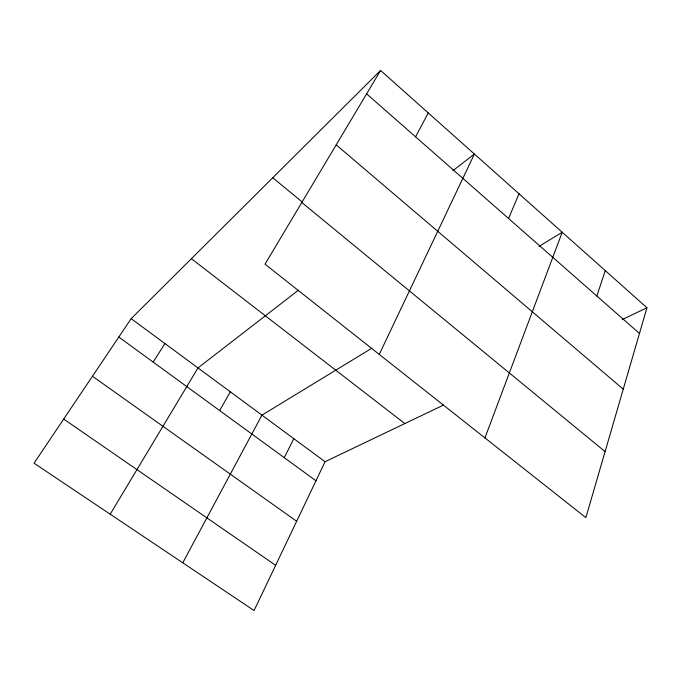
<?xml version="1.0" encoding="UTF-8"?>
<svg xmlns="http://www.w3.org/2000/svg" width="681" height="681" viewBox="0 0 681 681"><rect width="100%" height="100%" fill="white"/><g stroke="black" fill="none" stroke-linecap="round" stroke-linejoin="round"><path stroke-width="1.02" d="M646.95 307.752L585.873 517.645L265.02 264.168L380.577 70.449L646.95 307.752L622.323 319.525M596.845 296.031L605.264 270.612M484.94 437.909L562.208 232.255L539.02 246.377M508.571 218.499L519.024 193.787M379.257 354.409L474.41 154.034L452.865 170.71M443.578 405.033L325.067 461.718L254.064 610.551L34.05 463.199L131.169 318.64L380.577 70.449M284.249 457.649L293.851 438.683M415.572 136.821L428.281 112.944M182.772 562.804L261.947 415.138L371.911 348.161M219.657 410.566L230.306 391.788M110.194 514.198L197.975 367.936L298.499 290.149M153.174 362.096L164.938 343.556M63.699 419.07L275.643 565.324M92.471 376.244L296.661 521.271M118.809 337.044L315.975 480.777M131.169 318.64L325.067 461.718M191.412 258.686L404.837 423.565M272.74 177.758L302.67 202.351M301.802 202.512L605.094 451.588M336.193 144.857L623.251 389.183M366.625 93.842L639.468 333.46"/></g></svg>
